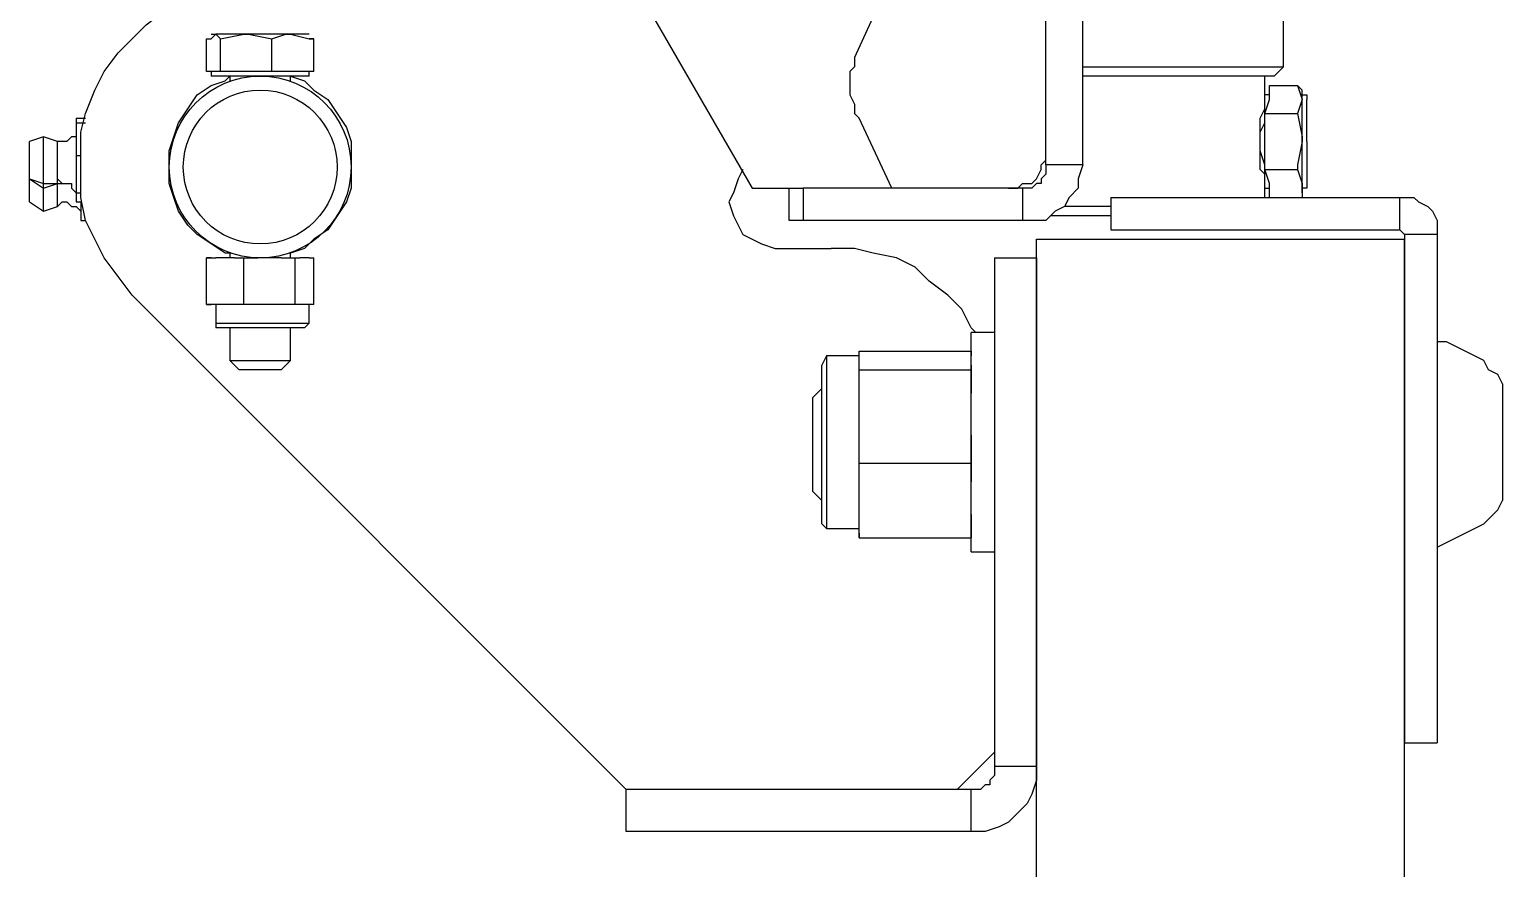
# Model space of a CAD drawing. Extents: x 3 to 592, y 5 to 207.
# Drawn here: x 209.8 to 220.94, y 139.03 to 145.38 of the extents above; entities that cross this region are included whole.
import ezdxf

# ---------------------------------------------------------------- set-up
doc = ezdxf.new("R2010")
doc.units = 0
doc.layers.get('0').update_dxf_attribs({"linetype": 'CONTINUOUS'})

msp = doc.modelspace()

# ---------------------------------------------------------------- linework, layer by layer
at = {"color": 7}
for points in [[(217.4875, 144.356667), (217.4875, 170.850278)], [(217.769722, 144.356667), (217.769722, 170.850278)], [(213.818611, 146.685), (215.265, 144.180278)], [(216.605556, 146.402778), (216.041111, 145.168056)], [(210.573056, 143.368889), (210.467222, 143.51), (210.361389, 143.651111), (210.290833, 143.792222), (210.220278, 143.933333), (210.185, 144.109722), (210.185, 144.250833), (210.185, 144.427222), (210.185, 144.603611), (210.220278, 144.744722), (210.290833, 144.921111), (210.361389, 145.062222), (210.467222, 145.203333), (210.573056, 145.309167), (210.678889, 145.415), (210.82, 145.520833), (210.961111, 145.591389), (211.1375, 145.661944), (211.278611, 145.697222), (211.455, 145.7325), (211.631389, 145.7325)], [(219.286667, 145.0975), (219.286667, 145.591389)], [(211.1375, 145.062222), (211.1375, 145.309167)], [(211.1375, 145.309167), (211.172778, 145.309167)], [(211.172778, 145.309167), (211.208056, 145.344444)], [(211.172778, 145.344444), (211.208056, 145.344444)], [(211.208056, 145.344444), (211.243333, 145.309167)], [(211.419722, 145.344444), (211.384444, 145.344444), (211.349167, 145.344444), (211.313889, 145.344444), (211.278611, 145.344444), (211.243333, 145.344444), (211.208056, 145.344444)], [(211.243333, 145.309167), (211.419722, 145.344444)], [(211.243333, 145.062222), (211.243333, 145.309167)], [(211.419722, 145.344444), (211.455, 145.344444), (211.631389, 145.309167)], [(211.7725, 145.344444), (211.737222, 145.344444), (211.701944, 145.344444), (211.666667, 145.344444), (211.596111, 145.344444), (211.560833, 145.344444), (211.525556, 145.344444), (211.455, 145.344444), (211.419722, 145.344444)], [(211.631389, 145.309167), (211.737222, 145.344444), (211.7725, 145.344444)], [(211.631389, 145.062222), (211.631389, 145.309167)], [(211.7725, 145.344444), (211.913611, 145.309167), (211.948889, 145.309167)], [(211.913611, 145.344444), (211.878333, 145.344444), (211.843056, 145.344444), (211.807778, 145.344444), (211.7725, 145.344444)], [(211.948889, 145.309167), (211.913611, 145.309167)], [(211.948889, 145.062222), (211.948889, 145.309167)], [(216.041111, 145.168056), (216.041111, 145.0975), (216.005833, 145.062222), (216.005833, 144.991667), (216.005833, 144.921111), (216.005833, 144.885833), (216.041111, 144.815278), (216.041111, 144.744722), (216.076389, 144.709444)], [(211.208056, 145.062222), (211.1375, 145.062222)], [(211.172778, 145.062222), (211.172778, 145.026944)], [(211.243333, 145.062222), (211.208056, 145.062222)], [(211.419722, 145.062222), (211.243333, 145.062222)], [(211.631389, 145.062222), (211.419722, 145.062222)], [(211.7725, 145.062222), (211.631389, 145.062222)], [(211.948889, 145.062222), (211.7725, 145.062222)], [(211.913611, 145.026944), (211.913611, 145.062222)], [(217.769722, 145.0975), (217.875556, 145.0975), (218.051944, 145.0975), (218.228333, 145.0975), (218.404722, 145.0975), (218.545833, 145.0975), (218.686944, 145.0975), (218.828056, 145.0975), (218.933889, 145.0975), (219.039722, 145.0975), (219.145556, 145.0975), (219.216111, 145.0975), (219.251389, 145.0975), (219.286667, 145.0975)], [(219.216111, 145.026944), (219.286667, 145.0975)], [(210.855278, 144.356667), (210.855278, 144.4625), (210.890556, 144.568333), (210.925833, 144.674167), (210.996389, 144.78), (211.066944, 144.885833), (211.172778, 144.956389), (211.278611, 144.991667), (211.313889, 145.026944)], [(211.7725, 145.026944), (211.701944, 145.026944), (211.631389, 145.026944), (211.560833, 145.026944), (211.455, 145.026944), (211.384444, 145.026944), (211.313889, 145.026944), (211.243333, 145.026944), (211.208056, 145.026944), (211.172778, 145.026944)], [(211.313889, 145.026944), (211.313889, 144.991667)], [(211.384444, 145.026944), (211.349167, 145.026944), (211.313889, 145.026944)], [(211.7725, 145.026944), (211.737222, 145.026944), (211.701944, 145.026944)], [(211.7725, 144.991667), (211.7725, 145.026944)], [(211.913611, 145.026944), (211.878333, 145.026944), (211.843056, 145.026944), (211.7725, 145.026944)], [(211.7725, 145.026944), (211.878333, 144.991667), (211.948889, 144.921111), (212.054722, 144.850556), (212.125278, 144.744722), (212.195833, 144.638889), (212.231111, 144.533056), (212.231111, 144.391944), (212.231111, 144.286111), (212.231111, 144.180278), (212.195833, 144.074444), (212.125278, 143.968611), (212.054722, 143.862778), (211.948889, 143.792222), (211.878333, 143.721667), (211.7725, 143.686389)], [(219.216111, 145.026944), (219.180833, 145.026944), (219.145556, 145.026944), (219.075, 145.026944), (219.004444, 145.026944), (218.898611, 145.026944), (218.792778, 145.026944), (218.651667, 145.026944), (218.510556, 145.026944), (218.334167, 145.026944), (218.193056, 145.026944), (218.016667, 145.026944), (217.840278, 145.026944), (217.769722, 145.026944)], [(219.145556, 144.885833), (219.145556, 145.026944)], [(219.180833, 144.850556), (219.180833, 144.956389)], [(219.180833, 144.956389), (219.3925, 144.956389)], [(219.3925, 144.956389), (219.427778, 144.850556)], [(219.427778, 144.921111), (219.3925, 144.956389)], [(219.110278, 144.533056), (219.110278, 144.603611), (219.145556, 144.674167), (219.145556, 144.744722), (219.145556, 144.815278), (219.145556, 144.850556), (219.145556, 144.885833)], [(219.180833, 144.885833), (219.145556, 144.885833)], [(219.145556, 144.744722), (219.180833, 144.850556)], [(219.427778, 144.850556), (219.3925, 144.744722)], [(219.427778, 144.885833), (219.427778, 144.921111)], [(219.427778, 144.850556), (219.427778, 144.885833), (219.463056, 144.885833), (219.463056, 144.850556)], [(219.427778, 144.533056), (219.427778, 144.568333), (219.427778, 144.638889), (219.427778, 144.674167), (219.427778, 144.709444), (219.427778, 144.744722), (219.427778, 144.78), (219.427778, 144.815278), (219.427778, 144.850556)], [(219.463056, 144.533056), (219.463056, 144.568333), (219.463056, 144.638889), (219.463056, 144.674167), (219.463056, 144.709444), (219.463056, 144.744722), (219.463056, 144.78), (219.463056, 144.815278), (219.463056, 144.850556)], [(210.149722, 144.709444), (210.149722, 144.674167)], [(210.149722, 144.709444), (210.220278, 144.709444)], [(210.149722, 144.709444), (210.149722, 144.674167)], [(216.323333, 144.180278), (216.076389, 144.709444)], [(219.145556, 144.286111), (219.110278, 144.321389), (219.110278, 144.391944), (219.110278, 144.4625), (219.110278, 144.568333), (219.110278, 144.638889), (219.110278, 144.709444), (219.145556, 144.78)], [(219.145556, 144.533056), (219.145556, 144.744722)], [(219.145556, 144.744722), (219.3925, 144.744722)], [(219.3925, 144.744722), (219.427778, 144.568333), (219.427778, 144.533056)], [(210.149722, 144.674167), (210.149722, 144.638889), (210.149722, 144.603611), (210.149722, 144.568333), (210.114444, 144.568333), (210.079167, 144.533056), (210.043889, 144.533056), (210.008611, 144.533056)], [(210.149722, 144.674167), (210.149722, 144.638889)], [(210.149722, 144.674167), (210.149722, 144.568333)], [(210.149722, 144.674167), (210.220278, 144.674167)], [(219.110278, 144.533056), (219.110278, 144.603611), (219.110278, 144.638889), (219.110278, 144.674167)], [(209.902778, 144.568333), (209.796944, 144.533056)], [(209.796944, 144.391944), (209.796944, 144.4625), (209.796944, 144.497778), (209.796944, 144.533056)], [(209.796944, 144.250833), (209.796944, 144.286111), (209.796944, 144.321389), (209.796944, 144.391944), (209.796944, 144.427222), (209.796944, 144.4625), (209.796944, 144.497778), (209.796944, 144.533056)], [(210.008611, 144.533056), (209.902778, 144.568333)], [(209.902778, 144.215556), (209.902778, 144.250833), (209.902778, 144.286111), (209.902778, 144.321389), (209.902778, 144.391944), (209.902778, 144.427222), (209.902778, 144.497778), (209.902778, 144.533056), (209.902778, 144.568333)], [(210.008611, 144.215556), (210.008611, 144.250833), (210.008611, 144.286111), (210.008611, 144.356667), (210.008611, 144.391944), (210.008611, 144.4625), (210.008611, 144.497778), (210.008611, 144.533056)], [(210.149722, 144.568333), (210.149722, 144.427222)], [(219.145556, 144.180278), (219.145556, 144.250833), (219.145556, 144.286111), (219.145556, 144.356667), (219.110278, 144.4625), (219.110278, 144.533056)], [(219.110278, 144.391944), (219.110278, 144.4625), (219.110278, 144.533056)], [(219.145556, 144.321389), (219.145556, 144.533056)], [(219.427778, 144.533056), (219.3925, 144.356667), (219.3925, 144.321389)], [(219.427778, 144.215556), (219.427778, 144.250833), (219.427778, 144.286111), (219.427778, 144.321389), (219.427778, 144.356667), (219.427778, 144.391944), (219.427778, 144.427222), (219.427778, 144.497778), (219.427778, 144.533056)], [(219.463056, 144.533056), (219.463056, 144.497778), (219.463056, 144.427222), (219.463056, 144.391944), (219.463056, 144.356667), (219.463056, 144.321389), (219.463056, 144.286111), (219.463056, 144.250833), (219.463056, 144.215556)], [(210.149722, 144.427222), (210.149722, 144.286111)], [(210.149722, 144.427222), (210.185, 144.427222)], [(217.205278, 144.180278), (217.275833, 144.180278), (217.311111, 144.215556), (217.381667, 144.215556), (217.416944, 144.250833), (217.452222, 144.321389), (217.452222, 144.356667), (217.4875, 144.391944), (217.4875, 144.4625)], [(209.796944, 144.321389), (209.796944, 144.356667)], [(209.796944, 144.286111), (209.796944, 144.321389)], [(210.149722, 144.286111), (210.149722, 144.145)], [(211.313889, 143.686389), (211.278611, 143.686389), (211.172778, 143.756944), (211.066944, 143.8275), (210.996389, 143.898056), (210.925833, 144.003889), (210.890556, 144.109722), (210.855278, 144.215556), (210.855278, 144.356667)], [(215.194444, 144.321389), (215.159167, 144.250833), (215.123889, 144.145), (215.088611, 144.074444), (215.123889, 143.968611), (215.159167, 143.898056), (215.194444, 143.8275), (215.265, 143.792222), (215.335556, 143.756944), (215.441389, 143.721667)], [(217.769722, 144.356667), (217.734444, 144.250833), (217.734444, 144.180278), (217.663889, 144.109722), (217.628611, 144.039167), (217.558056, 144.003889), (217.4875, 143.933333), (217.416944, 143.933333), (217.311111, 143.933333)], [(217.4875, 144.356667), (217.4875, 144.321389), (217.4875, 144.286111), (217.452222, 144.250833), (217.452222, 144.215556), (217.416944, 144.215556), (217.381667, 144.180278), (217.346389, 144.180278), (217.311111, 144.180278)], [(217.769722, 144.356667), (217.4875, 144.356667)], [(219.145556, 144.321389), (219.3925, 144.321389)], [(219.180833, 144.215556), (219.145556, 144.321389)], [(219.3925, 144.321389), (219.427778, 144.215556)], [(209.796944, 144.250833), (209.902778, 144.180278)], [(209.796944, 144.250833), (209.902778, 144.215556)], [(209.796944, 144.180278), (209.796944, 144.250833)], [(209.796944, 144.074444), (209.796944, 144.109722), (209.796944, 144.180278), (209.796944, 144.215556)], [(209.796944, 144.074444), (209.796944, 144.145), (209.796944, 144.180278)], [(209.902778, 144.180278), (210.008611, 144.215556)], [(209.902778, 144.215556), (210.008611, 144.215556)], [(209.902778, 144.180278), (209.902778, 144.215556)], [(209.902778, 144.180278), (209.902778, 144.215556)], [(209.902778, 144.003889), (209.902778, 144.039167), (209.902778, 144.074444), (209.902778, 144.145), (209.902778, 144.180278)], [(210.008611, 144.215556), (210.008611, 144.250833), (210.043889, 144.215556), (210.079167, 144.215556), (210.114444, 144.215556), (210.114444, 144.180278), (210.149722, 144.145), (210.149722, 144.109722)], [(210.008611, 144.215556), (210.043889, 144.215556), (210.079167, 144.215556), (210.114444, 144.215556), (210.114444, 144.180278), (210.149722, 144.145), (210.149722, 144.109722)], [(210.008611, 144.039167), (210.008611, 144.074444), (210.008611, 144.109722), (210.008611, 144.145), (210.008611, 144.215556)], [(210.149722, 144.145), (210.185, 144.145)], [(210.149722, 144.145), (210.149722, 144.109722)], [(215.265, 144.180278), (215.547222, 144.180278)], [(215.547222, 143.933333), (215.547222, 144.180278)], [(215.547222, 144.180278), (215.5825, 144.180278), (215.617778, 144.180278), (215.653056, 144.180278)], [(215.653056, 144.180278), (215.653056, 143.933333)], [(217.311111, 144.180278), (215.653056, 144.180278)], [(217.311111, 144.180278), (217.311111, 143.933333)], [(219.145556, 144.180278), (219.180833, 144.180278)], [(219.145556, 144.109722), (219.145556, 144.180278)], [(219.180833, 144.109722), (219.180833, 144.215556)], [(219.463056, 144.215556), (219.463056, 144.180278), (219.427778, 144.180278), (219.427778, 144.215556)], [(219.427778, 144.215556), (219.427778, 144.109722)], [(219.427778, 144.145), (219.427778, 144.180278)], [(209.796944, 144.074444), (209.902778, 144.003889)], [(209.902778, 144.003889), (210.008611, 144.039167)], [(210.008611, 144.039167), (210.043889, 144.074444), (210.079167, 144.074444), (210.114444, 144.039167), (210.149722, 144.039167), (210.185, 144.003889), (210.185, 143.968611), (210.185, 143.933333)], [(210.149722, 144.109722), (210.149722, 144.074444)], [(210.149722, 144.074444), (210.185, 144.074444)], [(210.149722, 144.074444), (210.185, 144.074444)], [(210.149722, 144.074444), (210.185, 144.074444)], [(210.185, 144.074444), (210.185, 143.933333)], [(217.981389, 144.039167), (217.805, 144.039167), (217.628611, 144.039167)], [(217.981389, 144.109722), (220.168611, 144.109722)], [(217.981389, 144.109722), (217.981389, 143.862778)], [(220.168611, 143.862778), (220.168611, 144.109722)], [(220.168611, 144.109722), (220.203889, 144.109722), (220.274444, 144.109722), (220.309722, 144.074444), (220.380278, 144.039167), (220.415556, 144.003889), (220.450833, 143.933333), (220.450833, 143.898056), (220.450833, 143.8275)], [(210.185, 143.968611), (210.185, 143.933333)], [(210.185, 143.933333), (210.220278, 143.933333)], [(210.185, 143.933333), (210.220278, 143.933333)], [(215.653056, 143.933333), (215.617778, 143.933333), (215.5825, 143.933333), (215.547222, 143.933333)], [(217.311111, 143.933333), (215.653056, 143.933333)], [(217.981389, 143.968611), (217.946111, 143.968611), (217.840278, 143.968611), (217.699167, 143.968611), (217.558056, 143.968611), (217.522778, 143.968611)], [(217.981389, 143.862778), (220.168611, 143.862778)], [(220.168611, 143.862778), (220.203889, 143.8275)], [(220.203889, 143.8275), (220.203889, 139.982222)], [(220.450833, 143.8275), (220.203889, 143.8275)], [(220.450833, 143.8275), (220.450833, 139.982222)], [(215.441389, 143.721667), (215.864722, 143.721667)], [(216.958333, 143.086667), (216.923056, 143.121944), (216.8525, 143.263056), (216.746667, 143.368889), (216.605556, 143.474722), (216.499722, 143.580556), (216.358611, 143.651111), (216.182222, 143.686389), (216.041111, 143.721667), (215.864722, 143.721667)], [(217.416944, 134.090833), (217.416944, 143.792222)], [(217.416944, 143.792222), (220.203889, 143.792222)], [(220.203889, 134.090833), (220.203889, 143.792222)], [(211.1375, 143.298333), (211.1375, 143.651111)], [(211.1375, 143.651111), (211.208056, 143.651111)], [(211.172778, 143.651111), (211.1375, 143.651111)], [(211.172778, 143.651111), (211.208056, 143.651111)], [(211.349167, 143.651111), (211.208056, 143.651111)], [(211.313889, 143.686389), (211.313889, 143.651111)], [(211.349167, 143.651111), (211.419722, 143.651111)], [(211.349167, 143.651111), (211.384444, 143.651111), (211.419722, 143.651111), (211.455, 143.651111), (211.490278, 143.651111), (211.525556, 143.651111)], [(211.419722, 143.298333), (211.419722, 143.651111)], [(211.419722, 143.651111), (211.525556, 143.651111)], [(211.701944, 143.651111), (211.525556, 143.651111)], [(211.701944, 143.651111), (211.807778, 143.651111)], [(211.701944, 143.651111), (211.737222, 143.651111), (211.7725, 143.651111), (211.807778, 143.651111), (211.843056, 143.651111)], [(211.7725, 143.651111), (211.7725, 143.686389)], [(211.807778, 143.298333), (211.807778, 143.651111)], [(211.807778, 143.651111), (211.843056, 143.651111)], [(211.913611, 143.651111), (211.843056, 143.651111)], [(211.913611, 143.651111), (211.948889, 143.651111)], [(211.948889, 143.298333), (211.948889, 143.651111)], [(217.099444, 143.651111), (217.099444, 139.805833)], [(217.099444, 143.651111), (217.416944, 143.651111)], [(217.416944, 143.651111), (217.416944, 139.805833)], [(214.3125, 139.629444), (210.573056, 143.368889)], [(211.208056, 143.298333), (211.1375, 143.298333)], [(211.1375, 143.298333), (211.172778, 143.298333)], [(211.208056, 143.298333), (211.172778, 143.298333)], [(211.208056, 143.298333), (211.208056, 143.157222)], [(211.243333, 143.298333), (211.208056, 143.298333)], [(211.349167, 143.298333), (211.313889, 143.298333), (211.278611, 143.298333), (211.243333, 143.298333)], [(211.419722, 143.298333), (211.349167, 143.298333)], [(211.525556, 143.298333), (211.490278, 143.298333), (211.455, 143.298333), (211.419722, 143.298333), (211.384444, 143.298333), (211.349167, 143.298333)], [(211.525556, 143.298333), (211.490278, 143.298333), (211.419722, 143.298333)], [(211.701944, 143.298333), (211.666667, 143.298333), (211.631389, 143.298333), (211.596111, 143.298333), (211.560833, 143.298333), (211.525556, 143.298333)], [(211.807778, 143.298333), (211.701944, 143.298333)], [(211.843056, 143.298333), (211.807778, 143.298333), (211.7725, 143.298333), (211.737222, 143.298333), (211.701944, 143.298333)], [(211.843056, 143.298333), (211.807778, 143.298333)], [(211.913611, 143.298333), (211.878333, 143.298333), (211.843056, 143.298333)], [(211.913611, 143.157222), (211.913611, 143.298333)], [(211.948889, 143.298333), (211.913611, 143.298333)], [(211.208056, 143.157222), (211.208056, 143.121944)], [(211.208056, 143.157222), (211.243333, 143.157222), (211.278611, 143.157222)], [(211.278611, 143.157222), (211.349167, 143.157222), (211.419722, 143.157222), (211.490278, 143.157222), (211.596111, 143.157222), (211.666667, 143.157222), (211.737222, 143.157222), (211.807778, 143.157222), (211.843056, 143.157222), (211.878333, 143.157222), (211.913611, 143.157222)], [(211.878333, 143.121944), (211.913611, 143.157222)], [(211.278611, 143.121944), (211.243333, 143.121944), (211.208056, 143.121944)], [(211.878333, 143.121944), (211.843056, 143.121944), (211.807778, 143.121944), (211.737222, 143.121944), (211.666667, 143.121944), (211.596111, 143.121944), (211.490278, 143.121944), (211.419722, 143.121944), (211.349167, 143.121944), (211.278611, 143.121944)], [(211.313889, 143.121944), (211.313889, 142.875)], [(211.7725, 142.875), (211.7725, 143.121944)], [(217.099444, 143.086667), (216.923056, 143.086667)], [(216.923056, 141.428611), (216.923056, 141.499167), (216.923056, 141.534444), (216.923056, 141.605), (216.923056, 141.710833), (216.923056, 141.816667), (216.923056, 141.9225), (216.923056, 142.063611), (216.923056, 142.169444), (216.923056, 142.310556), (216.923056, 142.416389), (216.923056, 142.5575), (216.923056, 142.663333), (216.923056, 142.769167), (216.923056, 142.875), (216.923056, 142.945556), (216.923056, 143.016111), (216.923056, 143.051389), (216.923056, 143.086667)], [(216.076389, 142.910278), (216.076389, 142.945556)], [(216.076389, 142.945556), (216.923056, 142.945556)], [(216.923056, 142.945556), (216.923056, 142.910278)], [(220.944722, 142.698611), (220.909444, 142.769167), (220.838889, 142.804444), (220.803611, 142.875), (220.733056, 142.910278), (220.6625, 142.945556), (220.591944, 142.980833), (220.521389, 143.016111), (220.450833, 143.016111)], [(211.313889, 142.875), (211.384444, 142.804444)], [(211.313889, 142.875), (211.349167, 142.875), (211.419722, 142.875), (211.455, 142.875), (211.525556, 142.875), (211.596111, 142.875), (211.666667, 142.875), (211.701944, 142.875), (211.737222, 142.875), (211.7725, 142.875)], [(211.701944, 142.804444), (211.666667, 142.804444), (211.596111, 142.804444), (211.560833, 142.804444), (211.490278, 142.804444), (211.455, 142.804444), (211.384444, 142.804444)], [(211.701944, 142.804444), (211.7725, 142.875)], [(215.829444, 142.910278), (215.794167, 142.839722)], [(215.794167, 142.451667), (215.794167, 142.5575), (215.794167, 142.628056), (215.794167, 142.698611), (215.794167, 142.769167), (215.794167, 142.804444), (215.794167, 142.839722)], [(216.076389, 142.910278), (215.829444, 142.910278)], [(215.829444, 142.910278), (215.829444, 142.875), (215.829444, 142.804444), (215.829444, 142.733889), (215.829444, 142.663333), (215.829444, 142.5575), (215.829444, 142.451667)], [(216.076389, 142.875), (216.076389, 142.910278)], [(216.076389, 142.839722), (216.076389, 142.875)], [(216.076389, 142.804444), (216.076389, 142.839722)], [(216.076389, 142.628056), (216.076389, 142.663333), (216.076389, 142.698611), (216.076389, 142.733889), (216.076389, 142.769167), (216.076389, 142.804444), (216.076389, 142.839722)], [(216.076389, 142.628056), (216.076389, 142.663333), (216.076389, 142.804444)], [(216.076389, 142.804444), (216.923056, 142.804444)], [(216.923056, 142.839722), (216.923056, 142.804444)], [(216.923056, 142.804444), (216.923056, 142.628056)], [(220.944722, 142.698611), (220.944722, 142.663333), (220.944722, 142.628056), (220.944722, 142.592778), (220.944722, 142.522222), (220.944722, 142.416389), (220.944722, 142.345833), (220.944722, 142.24), (220.944722, 142.134167), (220.944722, 142.063611), (220.944722, 141.993056), (220.944722, 141.9225), (220.944722, 141.851944), (220.944722, 141.816667)], [(215.794167, 142.663333), (215.723611, 142.592778)], [(215.723611, 142.592778), (215.723611, 142.5575), (215.723611, 142.486944), (215.723611, 142.416389), (215.723611, 142.345833), (215.723611, 142.275278), (215.723611, 142.204722), (215.723611, 142.098889), (215.723611, 142.028333), (215.723611, 141.993056), (215.723611, 141.9225), (215.723611, 141.887222)], [(216.076389, 142.5575), (216.076389, 142.628056)], [(216.076389, 142.345833), (216.076389, 142.381111), (216.076389, 142.416389), (216.076389, 142.451667), (216.076389, 142.486944), (216.076389, 142.522222), (216.076389, 142.5575)], [(215.794167, 141.640278), (215.794167, 141.675556), (215.794167, 141.710833), (215.794167, 141.746111), (215.794167, 141.816667), (215.794167, 141.9225), (215.794167, 142.028333), (215.794167, 142.134167), (215.794167, 142.24), (215.794167, 142.345833), (215.794167, 142.451667)], [(215.829444, 142.451667), (215.829444, 142.345833), (215.829444, 142.24), (215.829444, 142.134167), (215.829444, 142.028333), (215.829444, 141.9225), (215.829444, 141.816667), (215.829444, 141.746111), (215.829444, 141.675556), (215.829444, 141.640278), (215.829444, 141.605)], [(216.076389, 142.310556), (216.076389, 142.345833)], [(216.076389, 142.098889), (216.076389, 142.310556)], [(216.076389, 141.957778), (216.076389, 141.993056), (216.076389, 142.028333), (216.076389, 142.063611), (216.076389, 142.134167), (216.076389, 142.169444), (216.076389, 142.204722), (216.076389, 142.24), (216.076389, 142.310556)], [(216.923056, 142.310556), (216.923056, 142.275278), (216.923056, 142.098889)], [(216.076389, 141.957778), (216.076389, 142.098889)], [(216.076389, 142.098889), (216.923056, 142.098889)], [(216.923056, 142.098889), (216.923056, 141.957778)], [(216.076389, 141.9225), (216.076389, 141.957778)], [(216.076389, 141.746111), (216.076389, 141.781389), (216.076389, 141.816667), (216.076389, 141.851944), (216.076389, 141.887222), (216.076389, 141.9225)], [(215.723611, 141.887222), (215.794167, 141.816667)], [(220.450833, 141.463889), (220.521389, 141.499167), (220.591944, 141.534444), (220.6625, 141.569722), (220.733056, 141.605), (220.803611, 141.640278), (220.838889, 141.675556), (220.909444, 141.746111), (220.944722, 141.816667)], [(216.076389, 141.710833), (216.076389, 141.746111)], [(216.076389, 141.534444), (216.076389, 141.710833)], [(216.076389, 141.569722), (216.076389, 141.605), (216.076389, 141.640278), (216.076389, 141.675556), (216.076389, 141.710833)], [(216.923056, 141.710833), (216.923056, 141.675556), (216.923056, 141.534444)], [(215.794167, 141.640278), (215.829444, 141.605)], [(215.829444, 141.605), (216.076389, 141.605)], [(216.076389, 141.569722), (216.076389, 141.534444)], [(216.076389, 141.534444), (216.923056, 141.534444)], [(216.923056, 141.534444), (216.923056, 141.569722)], [(216.923056, 141.428611), (217.099444, 141.428611)], [(216.817222, 139.629444), (217.099444, 139.911667)], [(220.203889, 139.982222), (220.450833, 139.982222)], [(217.099444, 139.805833), (217.099444, 139.770556), (217.099444, 139.735278), (217.064167, 139.7), (217.064167, 139.664722), (217.028889, 139.664722), (216.993611, 139.629444), (216.958333, 139.629444), (216.923056, 139.629444)], [(217.416944, 139.805833), (217.416944, 139.7), (217.381667, 139.594167), (217.346389, 139.523611), (217.275833, 139.453056), (217.205278, 139.3825), (217.134722, 139.347222), (217.028889, 139.311944), (216.923056, 139.311944)], [(217.099444, 139.805833), (217.416944, 139.805833)], [(214.3125, 139.311944), (214.3125, 139.629444)], [(216.923056, 139.629444), (214.3125, 139.629444)], [(216.923056, 139.311944), (216.923056, 139.629444)], [(216.923056, 139.311944), (214.3125, 139.311944)]]:
    msp.add_lwpolyline(points, dxfattribs=at)
for radius in [0.687917, 0.582083]:
    msp.add_circle((211.543194, 144.339028), radius, dxfattribs=at)

doc.saveas('drawing.dxf')
